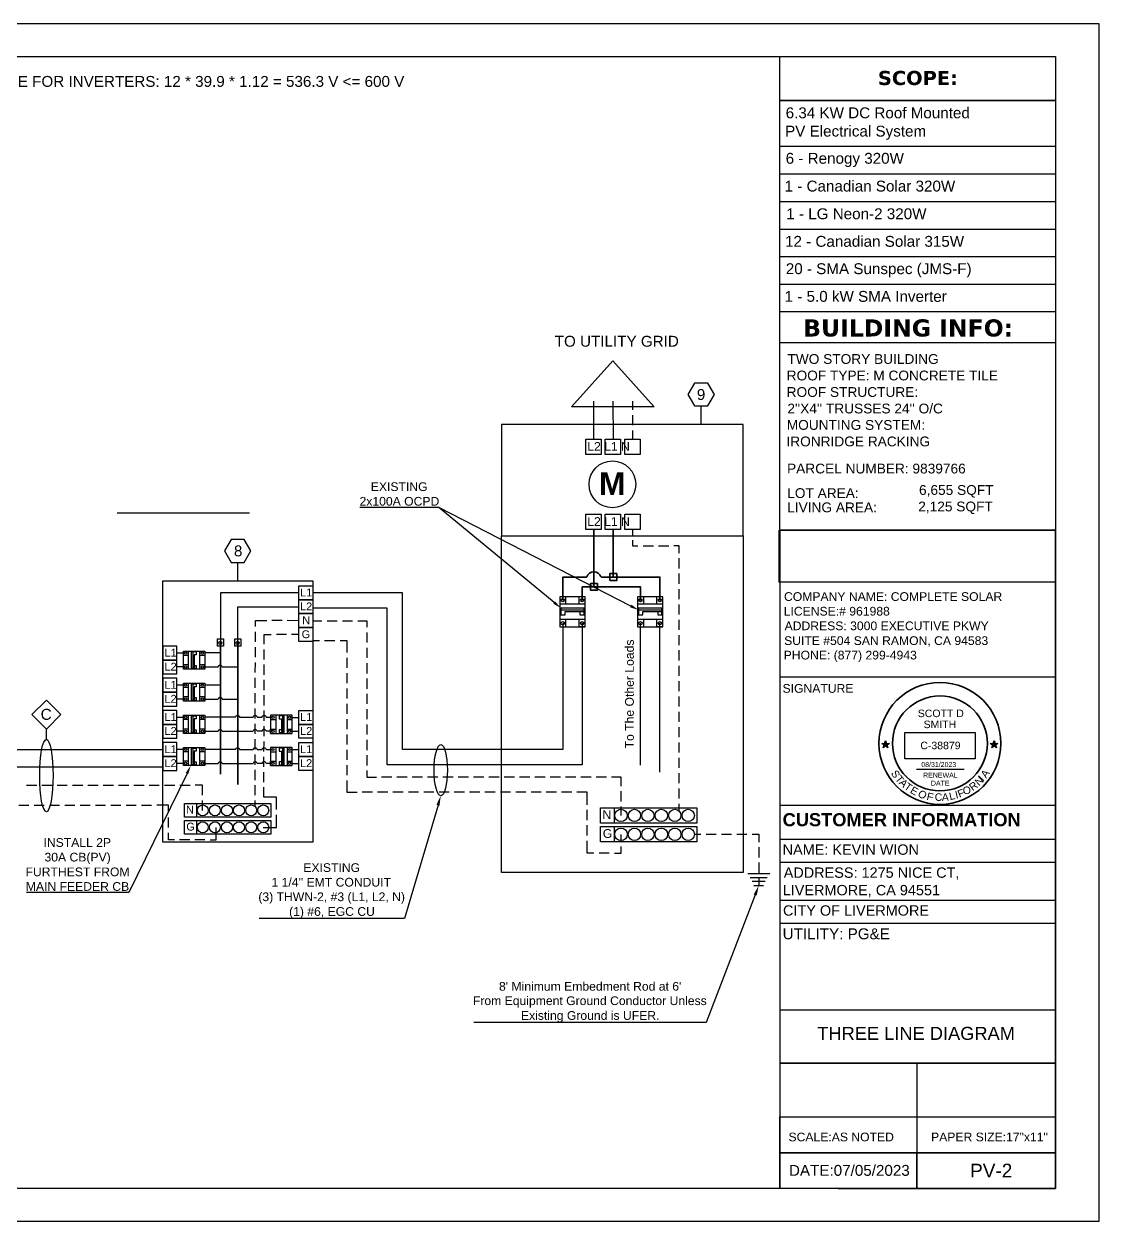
# Model space of a CAD drawing. Header units: millimetres. Extents: x -419 to 20046, y -14642 to 2638.
# Drawn here: x 4681 to 5669, y -9578 to -8478 of the extents above; entities that cross this region are included whole.
import ezdxf

# ---------------------------------------------------------------- set-up
doc = ezdxf.new("R2010")
doc.units = ezdxf.units.MM
for name, color, linetype in [('PDF3_0', 7, 'Continuous'), ('PDF3_PDF_Geometry', 7, 'Continuous'), ('PDF3_Text', 7, 'Continuous'), ('PDF5_Text', 7, 'Continuous'), ('PDF_Text', 7, 'Continuous')]:
    doc.layers.add(name, color=color, linetype=linetype)
doc.styles.add('PDF Arial', font='arial.ttf')
doc.styles.add('PDF Arial Bold', font='arialbd.ttf')
doc.styles.add('PDF Verdana Bold', font='verdanab.ttf')
doc.styles.get("Standard").update_dxf_attribs({"font": 'arial.ttf'})
picture_1 = doc.add_image_def('image37.png', size_in_pixel=(45, 240))
picture_2 = doc.add_image_def('image15.png', size_in_pixel=(858, 321))

# ---------------------------------------------------------------- blocks, each defined once
blk = doc.blocks.new('star')
h = blk.add_hatch(color=256)
h.dxf.hatch_style = 1
h.paths.add_polyline_path([(116.5, 62.57), (116.86, 62.57), (116.68, 63.12)])
h.paths.add_polyline_path([(116.68, 62.02), (116.97, 62.23), (116.86, 62.57), (116.5, 62.57), (116.39, 62.23)])
h.paths.add_polyline_path([(116.5, 62.57), (115.92, 62.57), (116.39, 62.23)])
h.paths.add_polyline_path([(116.39, 62.23), (116.21, 61.67), (116.68, 62.02)])
h.paths.add_polyline_path([(116.68, 62.02), (117.15, 61.67), (116.97, 62.23)])
h.paths.add_polyline_path([(116.97, 62.23), (117.44, 62.57), (116.86, 62.57)])
for p, q in [((115.92, 62.57), (117.44, 62.57)), ((117.15, 61.67), (115.92, 62.57)), ((116.21, 61.67), (116.68, 63.12)), ((117.44, 62.57), (116.21, 61.67)), ((116.68, 63.12), (117.15, 61.67))]:
    blk.add_line(p, q)
blk = doc.blocks.new('a')
at = {"color": 1, "char_height": 15, "attachment_point": 1}
for s, insert, rotation in [('{\\C256;S}', (169, 149), 301.8504), ('{\\C256;A}', (335, 138.5), 54.6588), ('{\\C256;T}', (176.1, 138.5), 308.5602), ('{\\C256;A}', (182.8, 131.2), 313.9392), ('{\\C256;T}', (190.6, 123.2), 324.7462), ('{\\C256;R}', (311.3, 116.8), 36.4598), ('{\\C256;N}', (322.6, 125.5), 43.0781), ('{\\C256;I}', (344.8, 127.8), 227.4846), ('{\\C256;E}', (201.4, 115.5), 330.0103), ('{\\C256;O}', (218.6, 109.1), 319.6464), ('{\\C256;A}', (258.4, 100.3), 1.6689), ('{\\C256;L}', (271.7, 101.5), 12.6875), ('{\\C256;I}', (283.7, 104.3), 13.6115), ('{\\C256;F}', (288.3, 105.4), 21.5682), ('{\\C256;O}', (299, 112.2), 12.6875)]:
    blk.add_mtext_dynamic_manual_height_columns(s, width=30.733, gutter_width=125, heights=[0], dxfattribs=dict(at, insert=insert, rotation=rotation))
at = {"color": 1, "insert": (244.5, 100.5), "char_height": 15, "attachment_point": 1}
blk.add_mtext_dynamic_manual_height_columns('{\\C256;C}', width=30.733, gutter_width=125, heights=[0], dxfattribs=at)
blk = doc.blocks.new('1')
at = {"color": 1, "xscale": 0.1018808021228187, "yscale": 0.1018808021228187, "zscale": 0.1018808021228187}
blk.add_blockref('a', (510.97, 81.39), dxfattribs=at)
at = {"color": 1, "insert": (534.46, 91.84), "char_height": 1.528, "attachment_point": 1, "rotation": 347.3366}
blk.add_mtext_dynamic_manual_height_columns('{\\C256;F}', width=1.5282, gutter_width=12.74, heights=[0], dxfattribs=at)

msp = doc.modelspace()

# ---------------------------------------------------------------- linework, layer by layer
at = {"lineweight": 30}
msp.add_line((5500.903, -9162.868), (5544.686, -9162.868), dxfattribs=at)
at = {"lineweight": 35}
for radius in [56, 43.581]:
    msp.add_circle((5522.508, -9139.092), radius, dxfattribs=at)
at = {"layer": 'PDF3_0', "lineweight": 25}
for points in [[(3968.893, -8478.063), (3968.893, -9577.972), (5668.752, -9577.972), (5668.752, -8478.063)], [(5628.792, -8548.538), (5375.316, -8548.538)], [(5628.792, -8548.538), (5628.792, -8742.528), (5375.316, -8742.528), (5375.316, -8548.538)], [(5259.885, -8829.805), (5183.96, -8829.805), (5221.923, -8787.665)], [(5296.939, -8808.008), (5290.945, -8818.543), (5296.939, -8829.078), (5309.109, -8829.078), (5315.194, -8818.543), (5309.109, -8808.008)], [(5119.57, -8948.414), (5341.622, -8948.414), (5341.804, -8846.061), (5119.751, -8846.061)], [(5197.038, -8859.502), (5211.297, -8859.502), (5211.297, -8873.67), (5197.038, -8873.67)], [(5214.748, -8859.502), (5229.097, -8859.502), (5229.097, -8873.67), (5214.748, -8873.67)], [(5232.912, -8859.502), (5247.17, -8859.502), (5247.17, -8873.67), (5232.912, -8873.67)], [(5197.038, -8928.525), (5211.297, -8928.525), (5211.297, -8942.693), (5197.038, -8942.693)], [(5214.748, -8928.525), (5229.097, -8928.525), (5229.097, -8942.693), (5214.748, -8942.693)], [(5232.912, -8928.525), (5247.17, -8928.525), (5247.17, -8942.693), (5232.912, -8942.693)], [(4871.089, -8951.684), (4865.004, -8962.219), (4871.089, -8972.754), (4883.259, -8972.754), (4889.343, -8962.219), (4883.259, -8951.684)], [(5119.66, -8948.414), (5341.622, -8948.414), (5341.622, -9257.653), (5119.66, -9257.653)], [(5375.316, -8990.918), (5375.316, -8943.328), (5628.792, -8943.328), (5628.792, -8990.918)], [(4808.333, -8989.737), (4946.105, -8989.737), (4946.105, -9229.862), (4808.333, -9229.862)], [(4933.209, -8994.369), (4946.105, -8994.369), (4946.105, -9007.174), (4933.209, -9007.174)], [(4933.209, -9007.174), (4946.105, -9007.174), (4946.105, -9019.889), (4933.209, -9019.889)], [(5173.334, -9031.877), (5196.493, -9031.877), (5196.493, -9004.45), (5173.334, -9004.45)], [(5244.718, -9031.877), (5267.877, -9031.877), (5267.877, -9004.45), (5244.718, -9004.45)], [(4933.209, -9019.889), (4946.105, -9019.889), (4946.105, -9032.694), (4933.209, -9032.694)], [(4933.209, -9032.694), (4946.105, -9032.694), (4946.105, -9045.5), (4933.209, -9045.5)], [(4821.138, -9049.677), (4808.333, -9049.677), (4808.333, -9062.483), (4821.138, -9062.483)], [(4858.556, -9043.048), (4864.096, -9043.048), (4864.096, -9049.859), (4858.556, -9049.859)], [(4874.54, -9043.048), (4880.08, -9043.048), (4880.08, -9049.859), (4874.54, -9049.859)], [(4821.138, -9062.483), (4808.333, -9062.483), (4808.333, -9075.288), (4821.138, -9075.288)], [(4846.931, -9054.218), (4846.931, -9070.838), (4827.223, -9070.838), (4827.223, -9054.218)], [(4821.138, -9079.284), (4808.333, -9079.284), (4808.333, -9091.999), (4821.138, -9091.999)], [(4846.931, -9083.735), (4846.931, -9100.445), (4827.223, -9100.445), (4827.223, -9083.735)], [(4821.138, -9091.999), (4808.333, -9091.999), (4808.333, -9104.805), (4821.138, -9104.805)], [(4688.089, -9112.615), (4701.348, -9099.355), (4714.608, -9112.615), (4701.348, -9125.875)], [(4821.138, -9108.801), (4808.333, -9108.801), (4808.333, -9121.606), (4821.138, -9121.606)], [(4846.931, -9113.251), (4846.931, -9129.961), (4827.223, -9129.961), (4827.223, -9113.251)], [(4907.416, -9113.251), (4907.416, -9129.961), (4927.215, -9129.961), (4927.215, -9113.251)], [(4933.209, -9108.801), (4946.105, -9108.801), (4946.105, -9121.606), (4933.209, -9121.606)], [(4821.138, -9121.606), (4808.333, -9121.606), (4808.333, -9134.321), (4821.138, -9134.321)], [(4933.209, -9121.606), (4946.105, -9121.606), (4946.105, -9134.321), (4933.209, -9134.321)], [(4821.138, -9138.317), (4808.333, -9138.317), (4808.333, -9151.122), (4821.138, -9151.122)], [(4933.209, -9138.317), (4946.105, -9138.317), (4946.105, -9151.122), (4933.209, -9151.122)], [(4821.138, -9151.122), (4808.333, -9151.122), (4808.333, -9163.928), (4821.138, -9163.928)], [(4846.931, -9142.858), (4846.931, -9159.478), (4827.223, -9159.478), (4827.223, -9142.858)], [(4907.416, -9142.858), (4907.416, -9159.478), (4927.215, -9159.478), (4927.215, -9142.858)], [(4933.209, -9151.122), (4946.105, -9151.122), (4946.105, -9163.928), (4933.209, -9163.928)], [(4828.222, -9194.352), (4907.689, -9194.352), (4907.689, -9206.976), (4828.222, -9206.976)], [(5210.661, -9198.348), (5299.028, -9198.348), (5299.028, -9212.334), (5210.661, -9212.334)], [(4828.222, -9209.882), (4907.689, -9209.882), (4907.689, -9222.506), (4828.222, -9222.506)], [(5210.661, -9215.604), (5299.028, -9215.604), (5299.028, -9229.681), (5210.661, -9229.59)]]:
    msp.add_lwpolyline(points, close=True, dxfattribs=at)
for points in [[(5375.316, -8943.328), (5375.316, -8508.033)], [(5375.316, -8590.497), (5628.792, -8590.497)], [(5375.316, -8615.835), (5628.792, -8615.835)], [(5375.316, -8641.174), (5628.792, -8641.174)], [(5375.316, -8666.512), (5628.792, -8666.512)], [(5375.316, -8691.851), (5628.792, -8691.851)], [(5375.316, -8717.189), (5628.792, -8717.189)], [(5375.316, -8770.863), (5628.792, -8770.863)], [(5221.923, -8824.719), (5222.104, -8859.502)], [(5303.024, -8846.061), (5303.024, -8829.078)], [(4766.374, -8927.163), (4887.981, -8927.163)], [(5238.452, -9012.896), (5062.081, -8922.258), (5061.9, -8922.258), (4989.517, -8922.258)], [(5167.976, -9009.626), (5062.081, -8922.258)], [(4877.174, -8989.737), (4877.174, -8972.754)], [(4933.209, -9000.726), (4861.28, -9000.726), (4861.28, -9046.771)], [(5175.968, -9028.698), (5175.968, -9144.765), (5028.66, -9144.765), (5028.66, -9000.726), (4946.105, -9000.726)], [(5178.874, -9010.716), (5178.874, -9004.45)], [(5190.953, -9010.716), (5190.953, -9004.45)], [(5250.258, -9010.716), (5250.258, -9004.45)], [(5262.337, -9010.716), (5262.337, -9004.45)], [(5173.334, -9010.716), (5196.493, -9010.716)], [(5177.966, -9014.712), (5174.152, -9014.712), (5174.152, -9020.888), (5177.966, -9020.888), (5177.966, -9017.982), (5195.585, -9017.982)], [(5191.68, -9017.982), (5191.68, -9020.888), (5195.585, -9020.888), (5195.585, -9014.712), (5191.68, -9014.712), (5174.152, -9014.712)], [(5174.152, -9016.528), (5195.585, -9016.528)], [(5244.718, -9010.716), (5267.877, -9010.716)], [(5249.441, -9014.712), (5245.536, -9014.712), (5245.536, -9020.888), (5249.441, -9020.888), (5249.441, -9017.982), (5266.969, -9017.982)], [(5263.154, -9017.982), (5263.154, -9020.888), (5266.969, -9020.888), (5266.969, -9014.712), (5263.154, -9014.712), (5245.536, -9014.712)], [(5245.536, -9016.528), (5266.969, -9016.528)], [(5173.334, -9025.065), (5196.493, -9025.065)], [(5178.874, -9031.877), (5178.874, -9025.065)], [(5196.493, -9031.877), (5190.953, -9031.877), (5190.953, -9025.065)], [(5244.718, -9025.065), (5267.877, -9025.065)], [(5247.352, -9159.114), (5247.352, -9028.698)], [(5250.258, -9031.877), (5250.258, -9025.065)], [(5267.877, -9031.877), (5262.337, -9031.877), (5262.337, -9025.065)], [(4827.223, -9056.126), (4821.138, -9056.126)], [(4831.764, -9058.214), (4827.223, -9058.214)], [(4831.764, -9054.218), (4831.764, -9070.838)], [(4834.67, -9057.579), (4834.67, -9054.763), (4839.03, -9054.763), (4839.03, -9057.579), (4837.032, -9057.579), (4837.032, -9070.203)], [(4837.032, -9067.387), (4839.03, -9067.387), (4839.03, -9070.203), (4834.67, -9070.203), (4834.67, -9067.387), (4834.67, -9054.763)], [(4835.942, -9054.763), (4835.942, -9070.203)], [(4842.027, -9054.218), (4842.027, -9070.838)], [(4846.931, -9058.214), (4842.027, -9058.214)], [(4861.28, -9056.035), (4846.931, -9056.035)], [(4831.764, -9066.842), (4827.223, -9066.842)], [(4846.931, -9070.838), (4846.931, -9066.842), (4842.027, -9066.842)], [(4831.764, -9083.735), (4831.764, -9100.445)], [(4834.67, -9087.095), (4834.67, -9084.279), (4839.03, -9084.279), (4839.03, -9087.095), (4837.032, -9087.095), (4837.032, -9099.719)], [(4837.032, -9096.994), (4839.03, -9096.994), (4839.03, -9099.719), (4834.67, -9099.719), (4834.67, -9096.994), (4834.67, -9084.279)], [(4835.942, -9084.279), (4835.942, -9099.719)], [(4842.027, -9083.735), (4842.027, -9100.445)], [(5375.407, -9077.831), (5628.883, -9077.831)], [(4827.223, -9085.642), (4821.138, -9085.642)], [(4831.764, -9087.731), (4827.223, -9087.731)], [(4846.931, -9087.731), (4842.027, -9087.731)], [(4861.28, -9085.551), (4846.931, -9085.551)], [(4831.764, -9096.449), (4827.223, -9096.449)], [(4846.931, -9100.445), (4846.931, -9096.449), (4842.027, -9096.449)], [(4548.409, -9109.527), (4548.409, -9144.765), (4808.333, -9144.765)], [(4827.223, -9115.158), (4821.138, -9115.158)], [(4831.764, -9117.247), (4827.223, -9117.247)], [(4831.764, -9113.251), (4831.764, -9129.961)], [(4834.67, -9116.611), (4834.67, -9113.886), (4839.03, -9113.886), (4839.03, -9116.611), (4837.032, -9116.611), (4837.032, -9129.235)], [(4837.032, -9126.51), (4839.03, -9126.51), (4839.03, -9129.235), (4834.67, -9129.235), (4834.67, -9126.51), (4834.67, -9113.886)], [(4835.942, -9113.886), (4835.942, -9129.235)], [(4842.027, -9113.251), (4842.027, -9129.961)], [(4846.931, -9117.247), (4842.027, -9117.247)], [(4875.266, -9115.067), (4861.28, -9115.067), (4846.931, -9115.067)], [(4907.416, -9117.247), (4912.321, -9117.247)], [(4912.321, -9113.251), (4912.321, -9129.961)], [(4919.768, -9116.611), (4919.768, -9113.886), (4915.318, -9113.886), (4915.318, -9116.611), (4917.406, -9116.611), (4917.406, -9129.235)], [(4917.406, -9126.51), (4915.318, -9126.51), (4915.318, -9129.235), (4919.768, -9129.235), (4919.768, -9126.51), (4919.768, -9113.886)], [(4918.405, -9113.886), (4918.405, -9129.235)], [(4922.674, -9113.251), (4922.674, -9129.961)], [(4922.674, -9117.247), (4927.215, -9117.247)], [(4927.215, -9115.158), (4933.209, -9115.158)], [(4831.764, -9125.965), (4827.223, -9125.965)], [(4846.931, -9129.961), (4846.931, -9125.965), (4842.027, -9125.965)], [(4907.416, -9129.961), (4907.416, -9125.965), (4912.321, -9125.965)], [(4922.674, -9125.965), (4927.215, -9125.965)], [(4827.223, -9144.765), (4821.138, -9144.765)], [(4831.764, -9146.854), (4827.223, -9146.854)], [(4831.764, -9142.858), (4831.764, -9159.478)], [(4834.67, -9146.218), (4834.67, -9143.403), (4839.03, -9143.403), (4839.03, -9146.218), (4837.032, -9146.218), (4837.032, -9158.842)], [(4837.032, -9156.026), (4839.03, -9156.026), (4839.03, -9158.842), (4834.67, -9158.842), (4834.67, -9156.026), (4834.67, -9143.403)], [(4835.942, -9143.403), (4835.942, -9158.842)], [(4842.027, -9142.858), (4842.027, -9159.478)], [(4846.931, -9146.854), (4842.027, -9146.854)], [(4875.266, -9144.674), (4861.28, -9144.674), (4846.931, -9144.674)], [(4907.416, -9146.854), (4912.321, -9146.854)], [(4912.321, -9142.858), (4912.321, -9159.478)], [(4919.768, -9146.218), (4919.768, -9143.403), (4915.318, -9143.403), (4915.318, -9146.218), (4917.406, -9146.218), (4917.406, -9158.842)], [(4917.406, -9156.026), (4915.318, -9156.026), (4915.318, -9158.842), (4919.768, -9158.842), (4919.768, -9156.026), (4919.768, -9143.403)], [(4918.405, -9143.403), (4918.405, -9158.842)], [(4922.674, -9142.858), (4922.674, -9159.478)], [(4922.674, -9146.854), (4927.215, -9146.854)], [(4927.215, -9144.765), (4933.209, -9144.765)], [(4831.764, -9155.482), (4827.223, -9155.482)], [(4846.931, -9159.478), (4846.931, -9155.482), (4842.027, -9155.482)], [(4907.416, -9159.478), (4907.416, -9155.482), (4912.321, -9155.482)], [(4922.674, -9155.482), (4927.215, -9155.482)], [(4830.584, -9166.652), (4777.182, -9276.18), (4777, -9276.18), (4683.184, -9276.18)], [(4839.302, -9194.352), (4839.302, -9206.976)], [(5061.264, -9195.805), (5030.567, -9299.975), (4896.881, -9299.975)], [(5223.012, -9198.348), (5223.012, -9212.334)], [(4839.302, -9209.882), (4839.302, -9222.506)], [(5223.012, -9215.604), (5223.012, -9229.59)], [(5352.793, -9278.36), (5307.837, -9395.607), (5094.231, -9395.607)]]:
    msp.add_lwpolyline(points, dxfattribs=at)
at = {"layer": 'PDF3_0', "color": 1, "lineweight": 25}
for points in [[(5204.213, -8824.719), (5204.213, -8859.502)], [(4877.174, -9046.771), (4877.174, -9013.531), (4933.209, -9013.531)], [(5193.769, -9028.698), (5193.769, -9158.933), (5014.492, -9158.933), (5014.492, -9014.985), (4946.105, -9014.985)], [(5265.152, -9165.381), (5265.152, -9028.698)], [(4827.223, -9068.84), (4821.138, -9068.84)], [(4846.931, -9068.84), (4859.282, -9068.84)], [(4827.223, -9098.447), (4821.138, -9098.447)], [(4846.931, -9098.447), (4859.282, -9098.447)], [(4862.915, -9098.447), (4877.174, -9098.447)], [(4538.691, -9109.527), (4538.691, -9160.567), (4808.333, -9160.567)], [(4827.223, -9127.963), (4821.138, -9127.963)], [(4846.931, -9127.963), (4859.282, -9127.963)], [(4927.215, -9127.963), (4933.209, -9127.963)], [(4827.223, -9157.48), (4821.138, -9157.48)], [(4846.931, -9157.48), (4859.282, -9157.48)], [(4927.215, -9157.48), (4933.209, -9157.48)]]:
    msp.add_lwpolyline(points, dxfattribs=at)
at = {"layer": 'PDF3_0', "color": 252, "lineweight": 25, "true_color": 0x929498}
for points in [[(5240.086, -8824.719), (5240.086, -8832.711)], [(5240.086, -8837.433), (5240.086, -8846.788)], [(5240.086, -8851.51), (5240.086, -8859.502)], [(5240.086, -8942.693), (5240.086, -8947.778)], [(5240.086, -8952.501), (5240.086, -8957.587), (5244.991, -8957.587)], [(5249.713, -8957.587), (5259.158, -8957.587)], [(5263.79, -8957.587), (5273.235, -8957.587)], [(5282.862, -8964.398), (5282.862, -8957.587), (5277.867, -8957.587)], [(5282.862, -8978.475), (5282.862, -8969.03)], [(5282.862, -8992.552), (5282.862, -8983.107)], [(5282.862, -9006.629), (5282.862, -8997.275)], [(5282.862, -9020.706), (5282.862, -9011.352)], [(4893.43, -9031.786), (4893.43, -9026.246), (4903.965, -9026.246)], [(4918.042, -9026.246), (4908.688, -9026.246)], [(4933.209, -9026.337), (4922.765, -9026.246)], [(4946.105, -9026.337), (4954.642, -9026.337)], [(4959.274, -9026.337), (4968.719, -9026.337)], [(4973.351, -9026.337), (4982.796, -9026.337)], [(4987.519, -9026.337), (4995.965, -9026.337), (4995.965, -9032.422)], [(5282.862, -9034.783), (5282.862, -9025.429)], [(4893.43, -9045.863), (4893.43, -9036.509)], [(4995.965, -9037.144), (4995.965, -9046.499)], [(5282.862, -9048.951), (5282.862, -9039.506)], [(4893.43, -9059.94), (4893.43, -9050.586)], [(4995.965, -9051.221), (4995.965, -9060.576)], [(5282.862, -9063.028), (5282.862, -9053.583)], [(4893.339, -9074.108), (4893.43, -9064.663)], [(4995.965, -9065.298), (4995.965, -9074.743)], [(5282.862, -9077.105), (5282.862, -9067.75)], [(4893.339, -9088.185), (4893.339, -9078.739)], [(4995.965, -9079.375), (4995.965, -9088.82)], [(5282.862, -9091.182), (5282.862, -9081.827)], [(4893.339, -9102.262), (4893.339, -9092.907)], [(4995.965, -9093.543), (4995.965, -9102.897)], [(5282.862, -9105.259), (5282.862, -9095.904)], [(4893.339, -9116.339), (4893.339, -9106.984)], [(4995.965, -9107.62), (4995.965, -9116.974)], [(5282.862, -9119.426), (5282.862, -9109.981)], [(4893.249, -9130.416), (4893.339, -9121.061)], [(4995.965, -9121.697), (4995.965, -9131.051)], [(5282.862, -9133.503), (5282.862, -9124.058)], [(4893.249, -9144.583), (4893.249, -9135.138)], [(4995.965, -9135.774), (4995.965, -9145.219)], [(5282.862, -9147.58), (5282.862, -9138.135)], [(4893.249, -9158.66), (4893.249, -9149.215)], [(4995.965, -9149.851), (4995.965, -9159.296)], [(5282.862, -9161.657), (5282.862, -9152.303)], [(4893.249, -9172.737), (4893.249, -9163.292)], [(4995.965, -9163.928), (4995.965, -9170.103), (5004.684, -9170.103)], [(5018.76, -9170.103), (5009.406, -9170.103)], [(5032.928, -9170.103), (5023.483, -9170.103)], [(5047.005, -9170.103), (5037.56, -9170.103)], [(5061.082, -9170.103), (5051.637, -9170.103)], [(5075.159, -9170.103), (5065.805, -9170.103)], [(5089.236, -9170.103), (5079.882, -9170.103)], [(5103.313, -9170.194), (5093.959, -9170.103)], [(5117.481, -9170.194), (5108.036, -9170.194)], [(5131.558, -9170.194), (5122.113, -9170.194)], [(5145.635, -9170.194), (5136.28, -9170.194)], [(5159.712, -9170.194), (5150.357, -9170.194)], [(5173.789, -9170.194), (5164.434, -9170.194)], [(5187.865, -9170.194), (5178.511, -9170.194)], [(5202.033, -9170.194), (5192.588, -9170.194)], [(5216.11, -9170.194), (5206.665, -9170.194)], [(5229.461, -9178.368), (5229.461, -9170.194), (5220.833, -9170.194)], [(5282.862, -9175.734), (5282.862, -9166.38)], [(4683.093, -9177.46), (4692.448, -9177.46)], [(4697.17, -9177.46), (4706.525, -9177.46)], [(4711.247, -9177.46), (4720.602, -9177.46)], [(4725.324, -9177.46), (4734.769, -9177.46)], [(4739.401, -9177.46), (4748.846, -9177.46)], [(4753.478, -9177.46), (4762.923, -9177.46)], [(4767.646, -9177.46), (4777, -9177.46)], [(4781.723, -9177.46), (4791.077, -9177.46)], [(4795.8, -9177.46), (4805.154, -9177.46)], [(4809.877, -9177.46), (4819.322, -9177.46)], [(4823.954, -9177.46), (4833.399, -9177.46)], [(4844.842, -9186.723), (4844.842, -9177.46), (4838.121, -9177.46)], [(4893.158, -9186.814), (4893.158, -9177.46)], [(5229.461, -9192.536), (5229.461, -9183.091)], [(5282.862, -9189.811), (5282.862, -9180.457)], [(4844.842, -9200.8), (4844.842, -9191.446)], [(4893.158, -9197.077), (4893.158, -9191.537)], [(5282.862, -9201.345), (5282.862, -9194.534)], [(5229.461, -9205.341), (5229.461, -9197.167)]]:
    msp.add_lwpolyline(points, dxfattribs=at)
at = {"layer": 'PDF3_0', "color": 1, "lineweight": 35}
for points in [[(5204.576, -8995.368), (5204.576, -8942.693)], [(5247.352, -9007.719), (5247.352, -8995.368), (5193.769, -8995.368), (5193.769, -9007.537)], [(4877.174, -9176.915), (4877.174, -9046.771)]]:
    msp.add_lwpolyline(points, dxfattribs=at)
at = {"layer": 'PDF3_0', "lineweight": 35}
for points in [[(5222.286, -8986.286), (5222.286, -8942.693)], [(5198.037, -8986.286), (5175.968, -8986.286), (5175.968, -9007.537)], [(5265.152, -9007.537), (5265.152, -8986.286), (5211.115, -8986.286)], [(4861.28, -9167.288), (4861.28, -9046.771)]]:
    msp.add_lwpolyline(points, dxfattribs=at)
msp.add_lwpolyline([(5219.198, -8983.107), (5225.465, -8983.107), (5225.465, -8989.374), (5219.198, -8989.374)], close=True, dxfattribs=at)
at = {"layer": 'PDF3_0', "color": 1, "lineweight": 35}
msp.add_lwpolyline([(5201.488, -8992.28), (5207.755, -8992.28), (5207.755, -8998.455), (5201.488, -8998.455)], close=True, dxfattribs=at)
at = {"layer": 'PDF3_0', "color": 3, "lineweight": 25}
for points in [[(4901.513, -9047.952), (4901.604, -9039.052), (4907.961, -9039.052)], [(4922.129, -9039.052), (4912.684, -9039.052)], [(4933.209, -9039.052), (4926.761, -9039.052)], [(4946.105, -9044.682), (4952.463, -9044.682)], [(4957.094, -9044.682), (4966.54, -9044.682)], [(4971.262, -9044.682), (4977.619, -9044.682), (4977.619, -9055.671)], [(4901.513, -9062.029), (4901.513, -9052.674)], [(4977.619, -9060.394), (4977.619, -9069.748)], [(4901.513, -9076.106), (4901.513, -9066.751)], [(4901.513, -9090.274), (4901.513, -9080.828)], [(4977.619, -9074.471), (4977.619, -9083.825)], [(4901.422, -9104.35), (4901.422, -9094.905)], [(4977.619, -9088.548), (4977.619, -9097.902)], [(4977.619, -9102.625), (4977.619, -9112.07)], [(4901.422, -9118.427), (4901.422, -9108.982)], [(4977.619, -9116.702), (4977.619, -9126.147)], [(4901.422, -9132.504), (4901.422, -9123.15)], [(4901.332, -9146.581), (4901.422, -9137.227)], [(4977.619, -9130.779), (4977.619, -9140.224)], [(4977.619, -9144.947), (4977.619, -9154.301)], [(4901.332, -9160.658), (4901.332, -9151.304)], [(4977.619, -9159.023), (4977.619, -9168.378)], [(4901.332, -9174.826), (4901.332, -9165.381)], [(4977.619, -9173.1), (4977.619, -9183.999), (4986.974, -9183.999)], [(4912.775, -9199.983), (4912.775, -9188.358), (4901.332, -9188.358), (4901.332, -9179.458)], [(5001.051, -9183.999), (4991.696, -9183.999)], [(5015.219, -9183.999), (5005.773, -9183.999)], [(5029.295, -9183.999), (5019.85, -9183.999)], [(5043.372, -9183.999), (5034.018, -9183.999)], [(5057.449, -9183.999), (5048.095, -9183.999)], [(5071.526, -9183.999), (5062.172, -9183.999)], [(5085.694, -9183.999), (5076.249, -9183.999)], [(5099.771, -9183.999), (5090.326, -9183.999)], [(5113.848, -9183.999), (5104.403, -9183.999)], [(5127.925, -9183.999), (5118.571, -9183.999)], [(5142.002, -9183.999), (5132.648, -9183.999)], [(5156.079, -9183.999), (5146.724, -9183.999)], [(5170.247, -9183.999), (5160.801, -9183.999)], [(5184.324, -9183.999), (5174.878, -9183.999)], [(5198.4, -9195.533), (5198.4, -9183.999), (5188.955, -9183.999)], [(4675.919, -9195.805), (4685.364, -9195.805)], [(4689.996, -9195.805), (4699.441, -9195.805)], [(4704.073, -9195.805), (4713.518, -9195.805)], [(4718.24, -9195.805), (4727.595, -9195.805)], [(4732.317, -9195.805), (4741.672, -9195.805)], [(4746.394, -9195.805), (4755.749, -9195.805)], [(4760.471, -9195.805), (4769.916, -9195.805)], [(4774.548, -9195.805), (4783.993, -9195.805)], [(4788.625, -9195.805), (4798.07, -9195.805)], [(4813.6, -9202.435), (4813.6, -9195.805), (4802.793, -9195.805)], [(4900.696, -9216.239), (4912.775, -9216.239), (4912.775, -9204.705)], [(5198.4, -9209.7), (5198.4, -9200.255)], [(4813.6, -9216.512), (4813.6, -9207.158)], [(4851.835, -9227.773), (4857.284, -9227.773), (4857.284, -9216.239)], [(5198.4, -9223.777), (5198.4, -9214.332)], [(4818.959, -9227.773), (4813.6, -9227.773), (4813.6, -9221.235)], [(4833.036, -9227.773), (4823.681, -9227.773)], [(4847.113, -9227.773), (4837.758, -9227.773)], [(5229.461, -9228.954), (5229.461, -9222.688)], [(5296.757, -9222.597), (5302.842, -9222.597)], [(5307.565, -9222.597), (5317.01, -9222.597)], [(5321.642, -9222.597), (5331.087, -9222.597)], [(5335.719, -9222.597), (5345.164, -9222.597)], [(5349.887, -9222.597), (5355.971, -9222.597), (5355.971, -9229.862)], [(5204.576, -9239.943), (5198.4, -9239.943), (5198.4, -9228.5)], [(5223.376, -9239.943), (5229.461, -9239.943), (5229.461, -9233.677)], [(5355.971, -9234.585), (5355.971, -9243.939)], [(5218.653, -9239.943), (5209.299, -9239.943)], [(5355.971, -9248.662), (5355.971, -9258.016)], [(5366.052, -9259.015), (5345.891, -9259.015)], [(5363.691, -9262.466), (5348.252, -9262.466)], [(5361.965, -9266.099), (5349.977, -9266.099)], [(5360.512, -9269.913), (5351.34, -9269.913)], [(5355.971, -9262.739), (5355.971, -9269.913)]]:
    msp.add_lwpolyline(points, dxfattribs=at)
at = {"layer": 'PDF3_0', "color": 1, "lineweight": 25}
for points in [[(4859.209, -9068.811, -0.87041143), (4862.915, -9068.84), (4877.174, -9068.84)], [(4859.209, -9127.934, -0.87041143), (4862.915, -9127.963), (4877.174, -9127.963), (4891.432, -9127.963)], [(4899.606, -9127.963), (4895.065, -9127.963, 0.87041143), (4891.359, -9127.934)], [(4907.416, -9127.963), (4903.239, -9127.963, 0.87041143), (4899.533, -9127.934)], [(4859.209, -9157.45, -0.87041143), (4862.915, -9157.48), (4877.174, -9157.48), (4891.432, -9157.48)], [(4899.606, -9157.48), (4895.065, -9157.48, 0.87041143), (4891.359, -9157.45)], [(4907.416, -9157.48), (4903.239, -9157.48, 0.87041143), (4899.533, -9157.45)]]:
    msp.add_lwpolyline(points, format="xyb", dxfattribs=at)
at = {"layer": 'PDF3_0', "lineweight": 25}
for points in [[(4875.193, -9115.037, -0.87041143), (4878.899, -9115.067), (4891.432, -9115.067)], [(4891.359, -9115.037, -0.87041143), (4895.065, -9115.067), (4899.606, -9115.067)], [(4899.533, -9115.037, -0.87041143), (4903.239, -9115.067), (4907.416, -9115.067)], [(4875.193, -9144.644, -0.87041143), (4878.899, -9144.674), (4891.432, -9144.674)], [(4891.359, -9144.644, -0.87041143), (4895.065, -9144.674), (4899.606, -9144.674)], [(4899.533, -9144.644, -0.87041143), (4903.239, -9144.674), (4907.416, -9144.674)]]:
    msp.add_lwpolyline(points, format="xyb", dxfattribs=at)
at = {"layer": 'PDF3_0', "color": 251, "lineweight": 25, "true_color": 0x636466}
msp.add_lwpolyline([(4701.348, -9135.32), (4701.348, -9125.875)], dxfattribs=at)
at = {"layer": 'PDF3_0', "lineweight": 25}
for centre, radius in [((5221.514, -8901.052), 21.479), ((5175.923, -9007.492), 1.499), ((5193.723, -9007.492), 1.499), ((5247.307, -9007.492), 1.499), ((5265.107, -9007.492), 1.499), ((5175.923, -9028.653), 1.499), ((5193.723, -9028.653), 1.499), ((5247.307, -9028.653), 1.499), ((5265.107, -9028.653), 1.499), ((4861.235, -9046.726), 1.499), ((4877.128, -9046.726), 1.499), ((4829.357, -9056.08), 1.044), ((4844.706, -9056.08), 1.044), ((4829.357, -9068.795), 1.044), ((4844.706, -9068.795), 1.044), ((4829.357, -9085.596), 1.044), ((4844.706, -9085.596), 1.044), ((4829.357, -9098.402), 1.044), ((4844.706, -9098.402), 1.044), ((4829.357, -9115.113), 1.044), ((4844.706, -9115.113), 1.044), ((4909.641, -9115.113), 1.044), ((4924.899, -9115.113), 1.044), ((4829.357, -9127.918), 1.044), ((4844.706, -9127.918), 1.044), ((4909.641, -9127.918), 1.044), ((4924.899, -9127.918), 1.044), ((4829.357, -9144.719), 1.044), ((4844.706, -9144.719), 1.044), ((4909.641, -9144.719), 1.044), ((4924.899, -9144.719), 1.044), ((4829.357, -9157.434), 1.044), ((4844.706, -9157.434), 1.044), ((4909.641, -9157.434), 1.044), ((4924.899, -9157.434), 1.044)]:
    msp.add_circle(centre, radius, dxfattribs=at)
at = {"layer": 'PDF3_0', "color": 252, "lineweight": 25, "true_color": 0x929498}
for centre, radius in [((4845.069, -9200.664), 5.04), ((4856.24, -9200.664), 5.04), ((4867.32, -9200.664), 5.04), ((4878.4, -9200.664), 5.04), ((4889.57, -9200.664), 5.04), ((4900.65, -9200.664), 5.04), ((5229.415, -9205.296), 5.676), ((5241.767, -9205.296), 5.676), ((5254.118, -9205.296), 5.676), ((5266.469, -9205.296), 5.676), ((5278.821, -9205.296), 5.676), ((5291.172, -9205.296), 5.676)]:
    msp.add_circle(centre, radius, dxfattribs=at)
at = {"layer": 'PDF3_0', "color": 3, "lineweight": 25}
for centre, radius in [((4845.069, -9216.194), 5.04), ((4856.24, -9216.194), 5.04), ((4867.32, -9216.194), 5.04), ((4878.4, -9216.194), 5.04), ((4889.57, -9216.194), 5.04), ((4900.65, -9216.194), 5.04), ((5229.415, -9222.642), 5.676), ((5241.767, -9222.642), 5.676), ((5254.118, -9222.642), 5.676), ((5266.469, -9222.642), 5.676), ((5278.821, -9222.642), 5.676), ((5291.172, -9222.642), 5.676)]:
    msp.add_circle(centre, radius, dxfattribs=at)
at = {"layer": 'PDF3_0', "lineweight": 35}
msp.add_arc((5204.531, -8988.42), 6.857, 18.98987, 161.01013, dxfattribs=at)
at = {"layer": 'PDF3_0', "color": 1, "lineweight": 25}
msp.add_arc((4861.053, -9098.583), 1.862, 7.926632, 172.073368, dxfattribs=at)
at = {"layer": 'PDF3_0', "color": 251, "lineweight": 25, "true_color": 0x636466}
for centre, major_axis, ratio, start_param, end_param in [((4701.348, -9168.626), (0.014, 33.306), 0.18476297, 0.002174988798111223, 6.285360295977697), ((5063.788, -9163.718), (0.033, 23.494), 0.26180248, 0.002211303182720354, 6.285396610362305)]:
    msp.add_ellipse(centre, major_axis=major_axis, ratio=ratio, start_param=start_param, end_param=end_param, dxfattribs=at)
at = {"layer": 'PDF3_0', "transparency": 33554559}
for points in [[(5168.793, -9008.627), (5174.152, -9014.712), (5167.159, -9010.716)], [(5239.087, -9011.715), (5245.536, -9016.528), (5237.816, -9014.076)], [(4829.403, -9166.107), (4834.035, -9159.478), (4831.764, -9167.288)], [(5059.811, -9195.442), (5063.807, -9187.177), (5062.626, -9196.259)], [(5351.34, -9277.815), (5355.971, -9269.913), (5354.155, -9278.905)]]:
    msp.add_solid(points, dxfattribs=at)
at = {"layer": 'PDF3_PDF_Geometry', "lineweight": 25}
for points in [[(5628.792, -8508.033), (5628.792, -9548.001), (4008.853, -9548.001), (4008.853, -8508.033), (5628.792, -8508.033), (5628.792, -9548.001), (5375.316, -9548.001), (5375.316, -9515.216), (5628.792, -9515.216), (5375.316, -9515.216), (5375.316, -9482.248), (5628.792, -9482.248)], [(5628.792, -9025.883), (5628.792, -9482.248), (5628.792, -9515.216), (5628.792, -9548.001), (5628.792, -8943.328), (5375.316, -8943.328), (5375.316, -9548.001)], [(5375.316, -9195.896), (5628.792, -9195.896)], [(5375.316, -9227.229), (5628.792, -9227.229)], [(5375.316, -9248.299), (5628.792, -9248.299)], [(5375.316, -9283.173), (5628.883, -9283.173)], [(5375.316, -9304.334), (5628.883, -9304.334)], [(5375.316, -9383.891), (5628.883, -9383.891)], [(5378.858, -9433.024), (5628.792, -9433.024), (5375.316, -9433.024), (5628.792, -9433.024), (5501.191, -9433.024), (5501.191, -9482.248), (5628.792, -9482.248), (5628.792, -9433.024)], [(5501.191, -9482.248), (5501.191, -9515.216), (5501.191, -9548.001)]]:
    msp.add_lwpolyline(points, dxfattribs=at)
msp.add_lwpolyline([(5628.792, -9515.216), (5628.792, -9548.001), (5501.191, -9548.001), (5501.191, -9515.216)], close=True, dxfattribs=at)
at = {"layer": 'PDF3_PDF_Geometry', "color": 251, "lineweight": 25, "true_color": 0x525252}
msp.add_lwpolyline([(5428.899, -9548.001), (5628.792, -9548.001)], dxfattribs=at)

# ---------------------------------------------------------------- block references
at = {"xscale": 4.597039828451667, "yscale": 4.597039828451667, "zscale": 4.597039828451667, "rotation": 287.9700872862333}
for p in [(5034.592, -8718.346), (5134.294, -8718.368)]:
    msp.add_blockref('star', p, dxfattribs=at)
at = {"color": 1, "xscale": 4.51217474996896, "yscale": 4.51217474996896, "zscale": 4.51217474996896}
msp.add_blockref('1', (3099.77, -9598.465), dxfattribs=at)

# ---------------------------------------------------------------- texts
at = {"attachment_point": 1}
for s, width, heights, insert, char_height, line_spacing_factor in [('SCOTT D\\P  SMITH', 46.3475, [0], (5502.171, -9108.057), 6.8956, 0.88), ('RENEWAL\\P    DATE', 31.39541, [17.047], (5507.087, -9165.957), 4.597, 0.96)]:
    msp.add_mtext_dynamic_manual_height_columns(s, width=width, gutter_width=4.597, heights=heights, dxfattribs=dict(at, insert=insert, char_height=char_height, line_spacing_factor=line_spacing_factor))
for s, width, insert, char_height in [('C-38879', 41.58956, (5504.512, -9137.55), 6.8956), ('08/31/2023', 38.13279, (5505.369, -9156.222), 4.597)]:
    msp.add_mtext_dynamic_manual_height_columns(s, width=width, gutter_width=4.597, heights=[0], dxfattribs=dict(at, insert=insert, char_height=char_height))
at = {"layer": 'PDF3_Text', "attachment_point": 7}
for s, insert, char_height, style in [('SCOPE:', (5465.499, -8534.459), 12.9996, 'PDF Verdana Bold'), ('MAX DC VOLTAGE FOR INVERTERS: 12 * 39.9 * 1.12 = 536.3 V <= 600 V', (4560.215, -8536.001), 9.99966, 'PDF Arial'), ('6.34 KW DC Roof Mounted', (5380.765, -8564.881), 9.99966, 'PDF Arial'), ('PV Electrical System', (5380.22, -8584.536), 9.99966, 'PDF Arial'), ('6 - Renogy 320W', (5380.765, -8609.511), 9.99966, 'PDF Arial'), ('1 - Canadian Solar 320W', (5379.766, -8632.178), 9.99966, 'PDF Arial'), ('20 - SMA Sunspec (JMS-F)', (5380.856, -8710.956), 9.99966, 'PDF Arial'), ('1 - 5.0 kW SMA Inverter', (5379.766, -8733.525), 9.99966, 'PDF Arial'), ('BUILDING INFO:', (5396.749, -8765.56), 15.74948, 'PDF Verdana Bold'), ('TO UTILITY GRID', (5168.521, -8774.757), 9.99966, 'PDF Arial'), ('TWO STORY BUILDING', (5382.4, -8790.543), 8.99967, 'PDF Arial'), ('ROOF TYPE: M CONCRETE TILE', (5381.673, -8805.709), 8.99967, 'PDF Arial'), ('9', (5299.119, -8823.709), 10, 'PDF Arial'), ('ROOF STRUCTURE:', (5381.673, -8820.876), 8.99967, 'PDF Arial'), ("2''X4'' TRUSSES 24'' O/C", (5382.309, -8836.043), 8.99967, 'PDF Arial'), ('MOUNTING SYSTEM:', (5381.764, -8851.119), 8.99967, 'PDF Arial'), ('IRONRIDGE RACKING', (5381.492, -8866.286), 8.99967, 'PDF Arial'), ('M', (5209.208, -8910.815), 20.799, 'PDF Arial Bold'), ('EXISTING', (4999.507, -8907.319), 7.9998, 'PDF Arial'), ('6,655 SQFT', (5503.313, -8913.231), 8.9997, 'PDF Arial'), ('2x100A OCPD', (4989.153, -8920.76), 7.99975, 'PDF Arial'), ('2,125 SQFT', (5502.597, -8928.398), 8.9997, 'PDF Arial'), ('8', (4873.723, -8967.384), 10, 'PDF Arial'), ('L1', (4934.48, -9004.086), 7.1997, 'PDF Arial'), ('COMPANY NAME: COMPLETE SOLAR', (5379.221, -9008.31), 7.99975, 'PDF Arial'), ('LICENSE:# 961988', (5378.949, -9021.751), 7.99975, 'PDF Arial'), ('ADDRESS: 3000 EXECUTIVE PKWY', (5379.766, -9035.197), 7.99975, 'PDF Arial'), ('SUITE #504 SAN RAMON, CA 94583', (5379.312, -9050.17), 7.99975, 'PDF Arial'), ('L1', (4809.877, -9059.395), 7.1997, 'PDF Arial'), ('PHONE: (877) 299-4943', (5378.949, -9064.381), 7.99975, 'PDF Arial'), ('L1', (4809.877, -9088.911), 7.1997, 'PDF Arial'), ('SIGNATURE', (5377.859, -9092.68), 7.9998, 'PDF Arial'), ('C', (4696.081, -9117.601), 10.109, 'PDF Arial'), ('L1', (4809.877, -9118.518), 7.1997, 'PDF Arial'), ('L1', (4934.48, -9118.518), 7.1997, 'PDF Arial'), ('L1', (4809.877, -9148.034), 7.1997, 'PDF Arial'), ('L1', (4934.48, -9148.034), 7.1997, 'PDF Arial'), ('CUSTOMER INFORMATION', (5377.95, -9215.362), 11.99963, 'PDF Arial Bold'), ('INSTALL 2P', (4698.714, -9234.267), 7.9998, 'PDF Arial'), ('30A CB(PV)', (4699.623, -9250.015), 7.9998, 'PDF Arial'), ('NAME: KEVIN WION', (5377.95, -9241.558), 9.49966, 'PDF Arial'), ('EXISTING', (4937.477, -9257.335), 7.9998, 'PDF Arial'), ('FURTHEST FROM', (4682.185, -9261.24), 7.99975, 'PDF Arial'), ('ADDRESS: 1275 NICE CT,', (5378.949, -9264.346), 9.49966, 'PDF Arial'), ('MAIN FEEDER CB', (4682.458, -9274.682), 7.99975, 'PDF Arial'), ("1 1/4'' EMT CONDUIT", (4908.234, -9270.776), 7.99975, 'PDF Arial'), ('LIVERMORE, CA 94551', (5378.04, -9280.42), 9.49966, 'PDF Arial'), ('(3) THWN-2, #3 (L1, L2, N)', (4896.155, -9286.433), 7.99975, 'PDF Arial'), ('(1) #6, EGC CU', (4924.4, -9299.965), 7.99975, 'PDF Arial'), ('CITY OF LIVERMORE', (5378.313, -9297.503), 9.49966, 'PDF Arial'), ('UTILITY: PG&E', (5377.95, -9319.188), 9.99966, 'PDF Arial'), ("8' Minimum Embedment Rod at 6'", (5117.299, -9366.409), 7.99975, 'PDF Arial'), ('From Equipment Ground Conductor Unless', (5093.323, -9381.935), 7.99975, 'PDF Arial'), ('Existing Ground is UFER.', (5137.461, -9395.507), 7.99975, 'PDF Arial'), ('THREE LINE DIAGRAM', (5409.827, -9411.705), 11.99963, 'PDF Arial'), ('PV-2', (5550.233, -9537.83), 12.4996, 'PDF Arial'), ('DATE:07/05/2023', (5383.762, -9536.554), 9.99966, 'PDF Arial')]:
    msp.add_mtext(s, dxfattribs=dict(at, insert=insert, char_height=char_height, style=style))
at = {"layer": 'PDF3_Text', "color": 252, "true_color": 0x929498, "attachment_point": 7, "style": 'PDF Arial'}
for s, insert, char_height in [('L2 L1 N', (5198.4, -8870.219), 7.9998), ('L2 L1 N', (5198.4, -8939.242), 7.9998), ('N', (4936.478, -9029.606), 7.2), ('N', (4829.675, -9203.525), 7.2), ('N', (5212.387, -9208.52), 8)]:
    msp.add_mtext(s, dxfattribs=dict(at, insert=insert, char_height=char_height))
at = {"layer": 'PDF3_Text', "color": 1, "char_height": 7.1997, "attachment_point": 7, "style": 'PDF Arial'}
for insert in [(4934.48, -9016.801), (4809.877, -9072.201), (4809.877, -9101.717), (4809.877, -9131.233), (4934.48, -9131.233), (4809.877, -9160.84), (4934.48, -9160.84)]:
    msp.add_mtext('L2', dxfattribs=dict(at, insert=insert))
at = {"layer": 'PDF3_Text', "color": 3, "attachment_point": 7, "style": 'PDF Arial'}
for insert, char_height in [((4935.934, -9042.535), 7.2), ((4829.948, -9219.268), 7.2), ((5212.659, -9226.003), 8)]:
    msp.add_mtext('G', dxfattribs=dict(at, insert=insert, char_height=char_height))
at = {"layer": 'PDF3_Text', "insert": (5241.313, -9143.675), "char_height": 7.99975, "attachment_point": 7, "rotation": 90, "style": 'PDF Arial'}
msp.add_mtext('To The Other Loads', dxfattribs=at)
at = {"layer": 'PDF5_Text', "attachment_point": 7, "style": 'PDF Arial'}
for s, insert, char_height in [('1 - LG Neon-2 320W', (5381.293, -8657.613), 9.99966), ('12 - Canadian Solar 315W', (5380.148, -8682.951), 9.99966), ('PARCEL NUMBER: 9839766', (5382.019, -8891.196), 8.99967), ('LOT AREA:', (5382.194, -8913.769), 8.9997), ('LIVING AREA:', (5382.174, -8926.867), 8.99967)]:
    msp.add_mtext(s, dxfattribs=dict(at, insert=insert, char_height=char_height))
at = {"layer": 'PDF_Text', "insert": (5383.35, -9504.846), "char_height": 7.99975, "attachment_point": 7, "style": 'PDF Arial'}
msp.add_mtext('SCALE:AS NOTED           PAPER SIZE:17"x11"', dxfattribs=at)

# ---------------------------------------------------------------- pictures from other files: only their frames are drawn
at = {"color": 7, "true_color": 0xffffff}
image = msp.add_image(picture_2, insert=(5490.384, -9153.393), size_in_units=(64.617, 24.175), dxfattribs=dict(at, brightness=7, contrast=73))
image.dxf.flags = 15
at = {"layer": 'PDF3_0', "color": 7, "lineweight": 0}
image = msp.add_image(picture_1, insert=(5628.792, -8990.918), size_in_units=(47.544, 254.293), rotation=90, dxfattribs=at)
image.dxf.flags = 15

doc.saveas('drawing.dxf')
